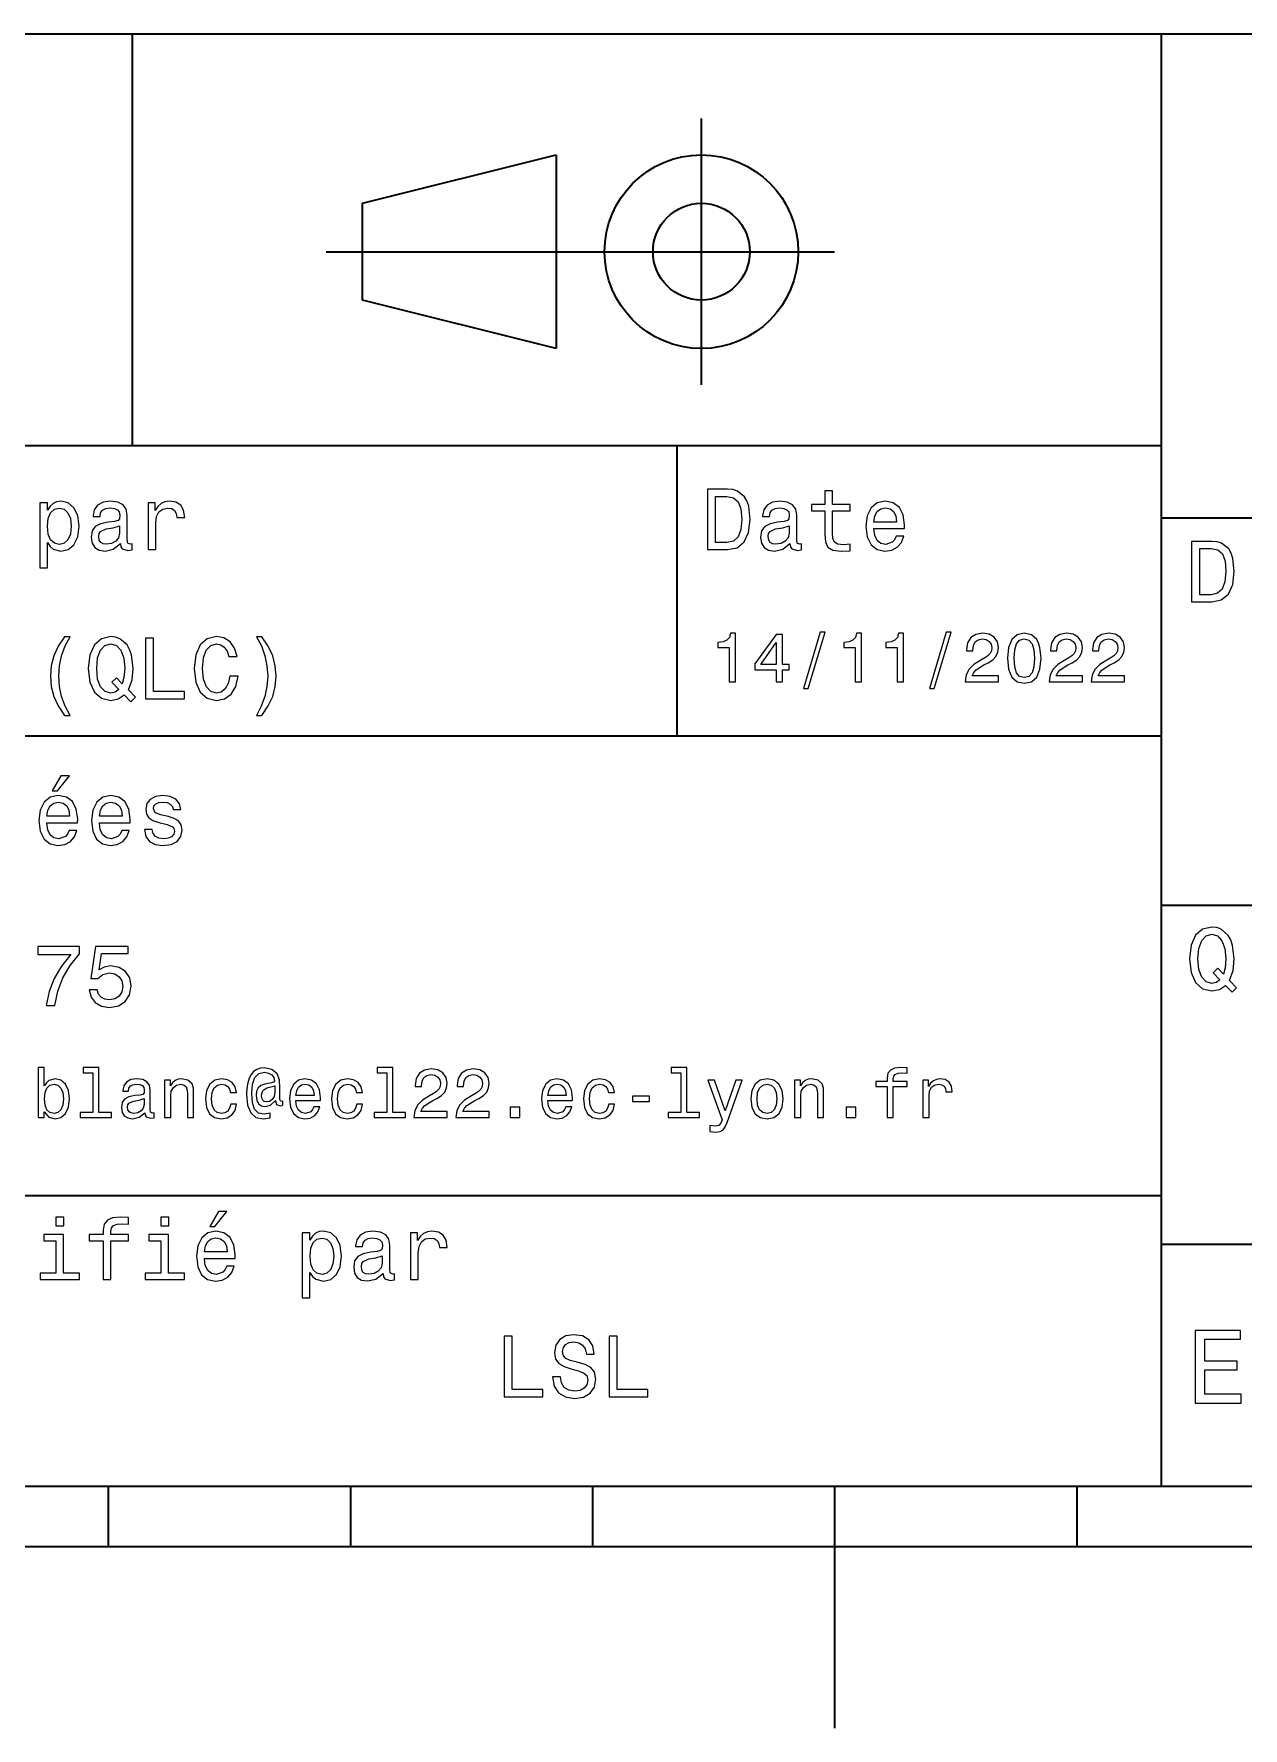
# Model space of a CAD drawing. Extents: x 0 to 297, y 0 to 210.
# Drawn here: x 115.4 to 165.4, y 0 to 70 of the extents above; entities that cross this region are included whole.
import ezdxf

# ---------------------------------------------------------------- set-up
doc = ezdxf.new("R2010")
doc.units = 0

msp = doc.modelspace()

# ---------------------------------------------------------------- linework, layer by layer
at = {"color": 7, "lineweight": 35}
for p, q in [((97, 70), (287, 70)), ((162, 10), (162, 70)), ((127.5, 61), (148.5, 61)), ((97, 53), (162, 53)), ((162, 50), (287, 50)), ((97, 41), (162, 41)), ((162, 34), (287, 34)), ((97, 22), (162, 22)), ((162, 20), (287, 20)), ((10, 10), (287, 10)), ((97, 10), (287, 10)), ((98.5, 7.5), (198.5, 7.5))]:
    msp.add_line(p, q, dxfattribs=at)
at = {"color": 7, "lineweight": 35, "ltscale": 0.425}
msp.add_line((119.5, 53), (119.5, 70), dxfattribs=at)
at = {"color": 7, "lineweight": 35, "ltscale": 0.275}
msp.add_line((143, 55.5), (143, 66.5), dxfattribs=at)
at = {"color": 7, "lineweight": 35, "ltscale": 0.206155}
for p, q in [((129, 63), (137, 65)), ((137, 57), (129, 59))]:
    msp.add_line(p, q, dxfattribs=at)
at = {"color": 7, "lineweight": 35, "ltscale": 0.2}
msp.add_line((137, 65), (137, 57), dxfattribs=at)
at = {"color": 7, "lineweight": 35, "ltscale": 0.1}
msp.add_line((129, 59), (129, 63), dxfattribs=at)
at = {"color": 7, "lineweight": 35, "ltscale": 0.3}
msp.add_line((142, 41), (142, 53), dxfattribs=at)
at = {"color": 7, "lineweight": 35, "ltscale": 0.0625}
for p, q in [((118.5, 10), (118.5, 7.5)), ((128.5, 10), (128.5, 7.5)), ((138.5, 10), (138.5, 7.5)), ((158.5, 10), (158.5, 7.5))]:
    msp.add_line(p, q, dxfattribs=at)
at = {"color": 7, "lineweight": 35, "ltscale": 0.25}
msp.add_line((148.5, 10), (148.5, 0), dxfattribs=at)
at = {"color": 7, "lineweight": 13}
for points in [[(144.080688, 51.190563), (143.248566, 51.190563), (143.248566, 48.690563), (144.080688, 48.690563), (144.473343, 48.769814), (144.765137, 49.011169), (144.945251, 49.40382), (145.010086, 49.940563), (144.952454, 50.488113), (144.880402, 50.70425), (144.779541, 50.877163), (144.487747, 51.111313), (144.296829, 51.168949)], [(148.100861, 50.289986), (148.100861, 49.320965), (148.122482, 49.007565), (148.223343, 48.791428), (148.425079, 48.665348), (148.767288, 48.62212), (149.141937, 48.640129), (149.141937, 48.913906), (148.868149, 48.892292), (148.619598, 48.921112), (148.486313, 49.011169), (148.42868, 49.162464), (148.417862, 49.375), (148.417862, 50.289986), (149.141937, 50.289986), (149.141937, 50.560158), (148.417862, 50.560158), (148.417862, 51.125721), (148.100861, 51.125721), (148.100861, 50.560158), (147.553314, 50.560158), (147.553314, 50.289986)], [(115.986313, 50.326012), (115.986313, 50.625), (115.669312, 50.625), (115.669312, 47.941284), (115.986313, 47.941284), (115.986313, 48.98595), (116.097984, 48.816643), (116.22406, 48.704971), (116.541069, 48.62212), (116.843658, 48.690563), (117.081413, 48.895893), (117.236313, 49.2201), (117.293945, 49.659584), (117.236313, 50.095463), (117.081413, 50.41967), (116.843658, 50.621399), (116.541069, 50.693443), (116.368156, 50.671829), (116.220459, 50.603386), (116.094383, 50.488113)], [(116.48703, 48.9067), (116.274498, 48.953533), (116.119598, 49.097622), (116.022339, 49.331772), (115.989914, 49.659584), (116.022339, 49.983791), (116.119598, 50.217941), (116.274498, 50.358429), (116.48703, 50.408863), (116.681557, 50.358429), (116.836456, 50.21434), (116.933716, 49.98019), (116.969742, 49.659584), (116.933716, 49.335377), (116.836456, 49.097622), (116.681557, 48.953533)], [(119.005043, 48.942726), (119.005043, 48.931919), (119.023056, 48.809441), (119.077087, 48.722984), (119.304031, 48.654541), (119.480545, 48.683357), (119.480545, 48.928314), (119.4049, 48.917507), (119.304031, 48.96434), (119.286026, 49.108429), (119.286026, 50.109871), (119.242798, 50.365635), (119.116714, 50.54575), (118.896973, 50.65382), (118.587173, 50.693443), (118.284584, 50.650219), (118.061241, 50.52774), (117.920746, 50.336815), (117.873917, 50.084656), (117.873917, 50.063042), (118.158501, 50.063042), (118.183716, 50.21434), (118.26297, 50.322407), (118.392654, 50.387249), (118.57637, 50.412464), (118.752884, 50.394455), (118.878967, 50.34042), (118.954613, 50.246758), (118.979828, 50.117077), (118.965416, 49.965778), (118.907784, 49.890129), (118.763687, 49.854107), (118.493515, 49.825291), (118.183716, 49.760448), (117.963974, 49.645176), (117.834297, 49.465057), (117.79467, 49.19849), (117.830688, 48.960735), (117.942368, 48.784222), (118.122482, 48.67255), (118.37104, 48.632927), (118.706055, 48.708576)], [(120.143372, 48.690563), (120.460373, 48.690563), (120.460373, 49.796471), (120.492798, 50.063042), (120.590057, 50.253963), (120.748558, 50.369236), (120.961098, 50.408863), (121.119598, 50.383648), (121.238472, 50.3116), (121.310516, 50.189121), (121.335739, 50.023415), (121.656342, 50.023415), (121.613113, 50.315205), (121.49424, 50.524136), (121.296112, 50.650219), (121.02594, 50.693443), (120.842224, 50.664627), (120.683716, 50.592579), (120.543228, 50.4701), (120.431557, 50.304398), (120.431557, 50.625), (120.143372, 50.625)], [(144.055481, 50.891571), (144.329254, 50.837536), (144.516571, 50.671829), (144.628235, 50.376442), (144.664261, 49.940563), (144.624634, 49.519093), (144.51297, 49.223705), (144.322052, 49.047192), (144.055481, 48.989555), (143.583572, 48.989555), (143.583572, 50.891571)], [(146.656342, 48.942726), (146.656342, 48.931919), (146.674347, 48.809441), (146.728394, 48.722984), (146.955338, 48.654541), (147.131851, 48.683357), (147.131851, 48.928314), (147.056198, 48.917507), (146.955338, 48.96434), (146.937317, 49.108429), (146.937317, 50.109871), (146.894089, 50.365635), (146.768005, 50.54575), (146.548264, 50.65382), (146.23848, 50.693443), (145.935883, 50.650219), (145.71254, 50.52774), (145.572052, 50.336815), (145.525223, 50.084656), (145.525223, 50.063042), (145.809799, 50.063042), (145.835022, 50.21434), (145.914261, 50.322407), (146.043945, 50.387249), (146.227661, 50.412464), (146.404175, 50.394455), (146.530258, 50.34042), (146.605911, 50.246758), (146.631119, 50.117077), (146.616714, 49.965778), (146.559082, 49.890129), (146.414978, 49.854107), (146.144806, 49.825291), (145.835022, 49.760448), (145.61528, 49.645176), (145.485596, 49.465057), (145.445969, 49.19849), (145.481995, 48.960735), (145.593658, 48.784222), (145.773773, 48.67255), (146.022339, 48.632927), (146.357346, 48.708576)], [(150.121765, 49.565922), (151.389771, 49.565922), (151.393372, 49.713619), (151.335739, 50.127884), (151.177231, 50.437683), (150.925079, 50.625), (150.590057, 50.693443), (150.262253, 50.621399), (150.010086, 50.41967), (149.847977, 50.091862), (149.790344, 49.659584), (149.844376, 49.216499), (150.006485, 48.892292), (150.255051, 48.690563), (150.579254, 48.62212), (150.860229, 48.668949), (151.090775, 48.791428), (151.260086, 48.98595), (151.357346, 49.245319), (151.043945, 49.245319), (150.979111, 49.101227), (150.885452, 48.993156), (150.618881, 48.9067), (150.413544, 48.946327), (150.258652, 49.072407), (150.157776, 49.27774), (150.121765, 49.555115)], [(150.121765, 49.832493), (150.161377, 50.081055), (150.258652, 50.264771), (150.406342, 50.376442), (150.600861, 50.416069), (150.791794, 50.376442), (150.939484, 50.264771), (151.029541, 50.081055), (151.061966, 49.832493)], [(118.969025, 49.367798), (118.925797, 49.180477), (118.810516, 49.036385), (118.637611, 48.942726), (118.425072, 48.910305), (118.288185, 48.928314), (118.190926, 48.98595), (118.129684, 49.086815), (118.111671, 49.227306), (118.126083, 49.353386), (118.183716, 49.443443), (118.414268, 49.544312), (118.706055, 49.587536), (118.969025, 49.673992)], [(146.620316, 49.367798), (146.577087, 49.180477), (146.461823, 49.036385), (146.28891, 48.942726), (146.07637, 48.910305), (145.939484, 48.928314), (145.842224, 48.98595), (145.780975, 49.086815), (145.76297, 49.227306), (145.777374, 49.353386), (145.835022, 49.443443), (146.065567, 49.544312), (146.357346, 49.587536), (146.620316, 49.673992)], [(164.080688, 49.030979), (163.248566, 49.030979), (163.248566, 46.530979), (164.080688, 46.530979), (164.473343, 46.610229), (164.765137, 46.851585), (164.945251, 47.244236), (165.010086, 47.780979), (164.952454, 48.328529), (164.880402, 48.544666), (164.779541, 48.717579), (164.487747, 48.951729), (164.296829, 49.009365)], [(164.055481, 48.731987), (164.329254, 48.677952), (164.516571, 48.512245), (164.628235, 48.216858), (164.664261, 47.780979), (164.624634, 47.359509), (164.51297, 47.064121), (164.322052, 46.887608), (164.055481, 46.829971), (163.583572, 46.829971), (163.583572, 48.731987)], [(116.695969, 41.835735), (116.922913, 41.835735), (116.717575, 42.217579), (116.573486, 42.617435), (116.483429, 43.038906), (116.454613, 43.463978), (116.483429, 43.88905), (116.573486, 44.306915), (116.717575, 44.710373), (116.922913, 45.092216), (116.695969, 45.092216), (116.432999, 44.695965), (116.249283, 44.303314), (116.141212, 43.892651), (116.108788, 43.463978), (116.141212, 43.0317), (116.249283, 42.624638), (116.432999, 42.231987)], [(119.159943, 42.685879), (119.433716, 42.401295), (119.624641, 42.592216), (119.329254, 42.894814), (119.480545, 43.305473), (119.527374, 43.780979), (119.458939, 44.339336), (119.379684, 44.56628), (119.275215, 44.753601), (118.979828, 45.009365), (118.799713, 45.074207), (118.601585, 45.099422), (118.219742, 45.009365), (117.927956, 44.757202), (117.740631, 44.342937), (117.675797, 43.780979), (117.740631, 43.219021), (117.924355, 42.804756), (118.216141, 42.548992), (118.601585, 42.462536), (118.914986, 42.520172)], [(118.932999, 42.916428), (118.778099, 42.801151), (118.601585, 42.765129), (118.367432, 42.829971), (118.183716, 43.024494), (118.061241, 43.341499), (118.021614, 43.780979), (118.061241, 44.216858), (118.180115, 44.537464), (118.363831, 44.731987), (118.601585, 44.80043), (118.835739, 44.731987), (119.019455, 44.533859), (119.138329, 44.213257), (119.181557, 43.780979), (119.149139, 43.406338), (119.080688, 43.150578), (118.846542, 43.395531), (118.652016, 43.211815)], [(120.03891, 42.530979), (121.645538, 42.530979), (121.645538, 42.833572), (120.370316, 42.833572), (120.370316, 45.030979), (120.03891, 45.030979)], [(123.522339, 43.460373), (123.450287, 43.15778), (123.331413, 42.941643), (123.16571, 42.808357), (122.971184, 42.765129), (122.73703, 42.829971), (122.553314, 43.024494), (122.43084, 43.341499), (122.391212, 43.780979), (122.43084, 44.216858), (122.549713, 44.537464), (122.733429, 44.731987), (122.971184, 44.80043), (123.144096, 44.764408), (123.291794, 44.663544), (123.407059, 44.501442), (123.486313, 44.278099), (123.828537, 44.278099), (123.720459, 44.620316), (123.533142, 44.879681), (123.277382, 45.041786), (122.971184, 45.099422), (122.58934, 45.009365), (122.297554, 44.757202), (122.110229, 44.342937), (122.045395, 43.780979), (122.110229, 43.219021), (122.297554, 42.804756), (122.58934, 42.548992), (122.971184, 42.462536), (123.306198, 42.530979), (123.57637, 42.721901), (123.767296, 43.035301), (123.868156, 43.460373)], [(124.847984, 41.835735), (125.107353, 42.231987), (125.291069, 42.624638), (125.399139, 43.0317), (125.435165, 43.463978), (125.399139, 43.892651), (125.291069, 44.303314), (125.107353, 44.695965), (124.847984, 45.092216), (124.62104, 45.092216), (124.822769, 44.710373), (124.966858, 44.306915), (125.053314, 43.88905), (125.085739, 43.463978), (125.053314, 43.038906), (124.966858, 42.617435), (124.819168, 42.217579), (124.62104, 41.835735)], [(144.14122, 43.224785), (144.403458, 43.224785), (144.403458, 45.239193), (144.207504, 45.239193), (144.155624, 45.0634), (144.05188, 44.945248), (143.893372, 44.876083), (143.674362, 44.853027), (143.674362, 44.648415), (144.14122, 44.648415)], [(146.086456, 43.224785), (146.345825, 43.224785), (146.345825, 43.720463), (146.631134, 43.720463), (146.631134, 43.951008), (146.345825, 43.951008), (146.345825, 45.181557), (146.083572, 45.181557), (145.207504, 43.974064), (145.207504, 43.720463), (146.086456, 43.720463)], [(145.44957, 43.951008), (146.086456, 44.847263), (146.086456, 43.951008)], [(147.213257, 42.956772), (147.412109, 42.956772), (148.109512, 45.279541), (147.907791, 45.279541)], [(149.345825, 43.224785), (149.608078, 43.224785), (149.608078, 45.239193), (149.412109, 45.239193), (149.360229, 45.0634), (149.256485, 44.945248), (149.097992, 44.876083), (148.878967, 44.853027), (148.878967, 44.648415), (149.345825, 44.648415)], [(151.080688, 43.224785), (151.342941, 43.224785), (151.342941, 45.239193), (151.146973, 45.239193), (151.095108, 45.0634), (150.991364, 44.945248), (150.832855, 44.876083), (150.613831, 44.853027), (150.613831, 44.648415), (151.080688, 44.648415)], [(152.417877, 42.956772), (152.616714, 42.956772), (153.314133, 45.279541), (153.112396, 45.279541)], [(153.899139, 43.224785), (155.273773, 43.224785), (155.273773, 43.472622), (154.187317, 43.472622), (154.247849, 43.60807), (154.351593, 43.720463), (154.671478, 43.925072), (154.841507, 44.011528), (155.031708, 44.135448), (155.167145, 44.279541), (155.244965, 44.44957), (155.273773, 44.642651), (155.224792, 44.884727), (155.08934, 45.074928), (154.881851, 45.195965), (154.613831, 45.239193), (154.337173, 45.190201), (154.126801, 45.054756), (153.991364, 44.838619), (153.945251, 44.553314), (153.945251, 44.51297), (154.207504, 44.51297), (154.207504, 44.536022), (154.233429, 44.731991), (154.311249, 44.876083), (154.435165, 44.9683), (154.599426, 45), (154.766571, 44.971184), (154.890488, 44.899136), (154.971191, 44.786743), (155, 44.645535), (154.979828, 44.51297), (154.925079, 44.400578), (154.832855, 44.302593), (154.706055, 44.216141), (154.536026, 44.12392), (154.253601, 43.945248), (154.054764, 43.755043), (153.9366, 43.524498), (153.899139, 43.233429)], [(155.642654, 44.201729), (155.685883, 43.749279), (155.821335, 43.426514), (156.037476, 43.230549), (156.337173, 43.167149), (156.634003, 43.230549), (156.850143, 43.426514), (156.982712, 43.749279), (157.028824, 44.201729), (156.982712, 44.651299), (156.927963, 44.829971), (156.850143, 44.976948), (156.634003, 45.172913), (156.337173, 45.239193), (156.037476, 45.172913), (155.821335, 44.974064), (155.685883, 44.651299)], [(155.919312, 44.201729), (155.942368, 44.550434), (156.01442, 44.801155), (156.144104, 44.948128), (156.337173, 45), (156.527374, 44.948128), (156.657059, 44.801155), (156.729111, 44.550434), (156.752167, 44.201729), (156.729111, 43.850143), (156.657059, 43.599426), (156.527374, 43.45245), (156.337173, 43.403458), (156.144104, 43.45245), (156.01442, 43.599426), (155.942368, 43.850143)], [(157.368881, 43.224785), (158.743515, 43.224785), (158.743515, 43.472622), (157.657059, 43.472622), (157.71759, 43.60807), (157.821335, 43.720463), (158.14122, 43.925072), (158.311249, 44.011528), (158.50145, 44.135448), (158.636887, 44.279541), (158.714706, 44.44957), (158.743515, 44.642651), (158.694534, 44.884727), (158.559082, 45.074928), (158.351593, 45.195965), (158.083572, 45.239193), (157.806915, 45.190201), (157.596542, 45.054756), (157.461105, 44.838619), (157.414993, 44.553314), (157.414993, 44.51297), (157.677231, 44.51297), (157.677231, 44.536022), (157.703171, 44.731991), (157.780991, 44.876083), (157.904907, 44.9683), (158.069168, 45), (158.236313, 44.971184), (158.360229, 44.899136), (158.440918, 44.786743), (158.469742, 44.645535), (158.44957, 44.51297), (158.394821, 44.400578), (158.302597, 44.302593), (158.175797, 44.216141), (158.005768, 44.12392), (157.723343, 43.945248), (157.524506, 43.755043), (157.406342, 43.524498), (157.368881, 43.233429)], [(159.103745, 43.224785), (160.478394, 43.224785), (160.478394, 43.472622), (159.391937, 43.472622), (159.452454, 43.60807), (159.556198, 43.720463), (159.876083, 43.925072), (160.046112, 44.011528), (160.236313, 44.135448), (160.371765, 44.279541), (160.44957, 44.44957), (160.478394, 44.642651), (160.429398, 44.884727), (160.293945, 45.074928), (160.086456, 45.195965), (159.818451, 45.239193), (159.541794, 45.190201), (159.331421, 45.054756), (159.195969, 44.838619), (159.149857, 44.553314), (159.149857, 44.51297), (159.412109, 44.51297), (159.412109, 44.536022), (159.438049, 44.731991), (159.515854, 44.876083), (159.639771, 44.9683), (159.804031, 45), (159.971191, 44.971184), (160.095108, 44.899136), (160.175797, 44.786743), (160.20462, 44.645535), (160.184448, 44.51297), (160.129684, 44.400578), (160.037476, 44.302593), (159.91066, 44.216141), (159.740631, 44.12392), (159.458221, 43.945248), (159.259369, 43.755043), (159.14122, 43.524498), (159.103745, 43.233429)], [(116.184441, 38.728386), (116.396973, 38.728386), (116.897697, 39.340778), (116.54467, 39.340778)], [(115.964699, 37.406338), (117.232712, 37.406338), (117.236313, 37.554035), (117.178673, 37.9683), (117.020172, 38.278099), (116.768013, 38.465416), (116.432999, 38.533859), (116.105186, 38.461815), (115.853027, 38.260086), (115.690918, 37.932278), (115.633286, 37.5), (115.687317, 37.056915), (115.849426, 36.732708), (116.097984, 36.530979), (116.422188, 36.462536), (116.703171, 36.509365), (116.933716, 36.631844), (117.103027, 36.826366), (117.200287, 37.085735), (116.886887, 37.085735), (116.822044, 36.941643), (116.728386, 36.833572), (116.461815, 36.747116), (116.256485, 36.786743), (116.101585, 36.912823), (116.000717, 37.118156), (115.964699, 37.395531)], [(118.133286, 37.406338), (119.401299, 37.406338), (119.4049, 37.554035), (119.34726, 37.9683), (119.188766, 38.278099), (118.9366, 38.465416), (118.601585, 38.533859), (118.273773, 38.461815), (118.021614, 38.260086), (117.859512, 37.932278), (117.801872, 37.5), (117.855911, 37.056915), (118.018013, 36.732708), (118.266571, 36.530979), (118.590775, 36.462536), (118.871758, 36.509365), (119.10231, 36.631844), (119.271614, 36.826366), (119.368881, 37.085735), (119.055481, 37.085735), (118.990631, 36.941643), (118.896973, 36.833572), (118.630402, 36.747116), (118.425072, 36.786743), (118.270172, 36.912823), (118.169312, 37.118156), (118.133286, 37.395531)], [(120.971901, 37.658501), (120.66571, 37.730545), (120.438766, 37.8134), (120.363113, 37.982708), (120.384727, 38.101585), (120.460373, 38.188038), (120.582855, 38.242073), (120.759369, 38.263687), (120.92868, 38.242073), (121.061966, 38.177231), (121.148415, 38.079971), (121.184441, 37.950287), (121.49424, 37.950287), (121.49424, 37.957493), (121.440201, 38.191643), (121.292511, 38.375359), (121.061966, 38.490635), (120.759369, 38.533859), (120.453171, 38.490635), (120.229828, 38.371758), (120.08934, 38.195244), (120.046112, 37.971901), (120.078529, 37.755764), (120.179398, 37.604465), (120.3451, 37.496399), (120.586456, 37.42075), (120.939484, 37.334293), (121.155624, 37.244236), (121.213257, 37.172188), (121.234871, 37.064121), (121.202454, 36.930836), (121.115997, 36.829971), (120.97551, 36.765129), (120.788185, 36.743515), (120.590057, 36.765129), (120.445969, 36.840778), (120.348709, 36.963257), (120.309082, 37.132565), (120.002884, 37.132565), (120.053314, 36.844379), (120.201012, 36.635445), (120.435158, 36.509365), (120.759369, 36.462536), (121.097984, 36.509365), (121.346542, 36.635445), (121.497841, 36.837173), (121.551872, 37.100143), (121.512253, 37.327087), (121.400574, 37.481987), (121.216858, 37.582851)], [(115.964699, 37.672909), (116.004318, 37.921471), (116.101585, 38.105186), (116.249283, 38.216858), (116.443802, 38.256485), (116.634727, 38.216858), (116.782425, 38.105186), (116.872482, 37.921471), (116.9049, 37.672909)], [(118.133286, 37.672909), (118.172913, 37.921471), (118.270172, 38.105186), (118.41787, 38.216858), (118.612396, 38.256485), (118.803314, 38.216858), (118.951012, 38.105186), (119.041069, 37.921471), (119.073486, 37.672909)], [(164.642654, 30.685879), (164.916428, 30.401297), (165.107346, 30.592218), (164.811966, 30.894812), (164.963257, 31.305475), (165.010086, 31.780979), (164.941635, 32.339336), (164.862396, 32.56628), (164.757919, 32.753601), (164.46254, 33.009365), (164.282425, 33.074207), (164.08429, 33.099422), (163.702454, 33.009365), (163.41066, 32.757202), (163.223343, 32.342937), (163.158508, 31.780979), (163.223343, 31.219019), (163.407059, 30.804754), (163.698853, 30.54899), (164.08429, 30.462536), (164.39769, 30.520172)], [(115.932281, 29.850143), (116.296112, 29.850143), (116.414986, 30.444523), (116.623917, 30.999279), (116.919312, 31.514408), (117.304756, 31.997118), (117.304756, 32.296108), (115.590057, 32.296108), (115.590057, 31.9683), (116.958939, 31.9683), (116.562683, 31.481987), (116.263687, 30.974062), (116.054756, 30.433718)], [(117.708214, 30.502161), (117.78746, 30.206772), (117.963974, 29.976225), (118.223343, 29.832132), (118.554756, 29.778097), (118.918587, 29.842939), (119.203171, 30.019451), (119.383286, 30.300432), (119.451729, 30.660662), (119.390488, 30.995676), (119.217583, 31.258644), (118.947403, 31.427954), (118.597984, 31.489193), (118.327812, 31.445965), (118.118881, 31.327089), (118.219742, 32.000721), (119.314842, 32.000721), (119.314842, 32.296108), (117.978386, 32.296108), (117.780258, 30.970461), (118.068443, 30.970461), (118.277374, 31.139769), (118.543945, 31.201008), (118.774498, 31.161383), (118.951012, 31.046108), (119.062683, 30.869596), (119.10231, 30.642651), (119.062683, 30.415705), (118.947403, 30.239193), (118.770897, 30.127522), (118.543945, 30.087896), (118.353027, 30.113111), (118.20533, 30.195965), (118.09726, 30.325647), (118.043228, 30.502161)], [(164.41571, 30.916426), (164.260803, 30.801151), (164.08429, 30.765129), (163.850143, 30.829971), (163.666428, 31.024494), (163.543945, 31.341497), (163.504318, 31.780979), (163.543945, 32.216858), (163.662827, 32.537464), (163.846542, 32.731987), (164.08429, 32.80043), (164.318451, 32.731987), (164.502167, 32.533859), (164.621033, 32.213257), (164.664261, 31.780979), (164.631851, 31.40634), (164.5634, 31.150576), (164.329254, 31.395533), (164.13472, 31.211815)], [(115.858788, 25.463978), (116.046112, 25.242075), (116.302589, 25.170031), (116.544662, 25.224785), (116.737747, 25.38905), (116.858788, 25.651299), (116.9049, 26), (116.858788, 26.348703), (116.734871, 26.60807), (116.544662, 26.769453), (116.302589, 26.827091), (116.048988, 26.752163), (115.945244, 26.659943), (115.858788, 26.536024), (115.858788, 27.293949), (115.605186, 27.293949), (115.605186, 25.224785), (115.858788, 25.224785)], [(117.858788, 27.080692), (117.858788, 25.438042), (117.337173, 25.438042), (117.337173, 25.224785), (118.631119, 25.224785), (118.631119, 25.438042), (118.112389, 25.438042), (118.112389, 27.293949), (117.46109, 27.293949), (117.46109, 27.080692)], [(120.008644, 25.426514), (120.008644, 25.417868), (120.023056, 25.319885), (120.066284, 25.250721), (120.247841, 25.195967), (120.389046, 25.219021), (120.389046, 25.414986), (120.328529, 25.406342), (120.247841, 25.443806), (120.233429, 25.559078), (120.233429, 26.360231), (120.198845, 26.564842), (120.097984, 26.708935), (119.922188, 26.795389), (119.674347, 26.827091), (119.432274, 26.792507), (119.253601, 26.694525), (119.141212, 26.541788), (119.103745, 26.340059), (119.103745, 26.322767), (119.331413, 26.322767), (119.351585, 26.443806), (119.414986, 26.53026), (119.51873, 26.582134), (119.665703, 26.602306), (119.806915, 26.587896), (119.907776, 26.54467), (119.9683, 26.469742), (119.988472, 26.365995), (119.976944, 26.244957), (119.930832, 26.184439), (119.815559, 26.155621), (119.599426, 26.132566), (119.351585, 26.080692), (119.175797, 25.988474), (119.072044, 25.844381), (119.040344, 25.631124), (119.069168, 25.440924), (119.158501, 25.299713), (119.302597, 25.210375), (119.501442, 25.178675), (119.769455, 25.239195)], [(120.824203, 25.224785), (121.077812, 25.224785), (121.077812, 26.118156), (121.103745, 26.322767), (121.187317, 26.472624), (121.317001, 26.564842), (121.489914, 26.599424), (121.628242, 26.570606), (121.714699, 26.492796), (121.757927, 26.363113), (121.772339, 26.190203), (121.772339, 25.224785), (122.02594, 25.224785), (122.02594, 26.242077), (122.014412, 26.446688), (121.96254, 26.616716), (121.792511, 26.772335), (121.527374, 26.827091), (121.380402, 26.806917), (121.256485, 26.752163), (121.149857, 26.659943), (121.066284, 26.536024), (121.066284, 26.772335), (120.824203, 26.772335)], [(123.54467, 26.259367), (123.795387, 26.259367), (123.743515, 26.489914), (123.619598, 26.671471), (123.426514, 26.783863), (123.175797, 26.827091), (122.899139, 26.769453), (122.688759, 26.60807), (122.556198, 26.345821), (122.510086, 25.994238), (122.553314, 25.645535), (122.682999, 25.386168), (122.887611, 25.224785), (123.167145, 25.170031), (123.414986, 25.213257), (123.60807, 25.334295), (123.740631, 25.524496), (123.798271, 25.778099), (123.556198, 25.778099), (123.51297, 25.616716), (123.432281, 25.495678), (123.317001, 25.42075), (123.175797, 25.397696), (123, 25.43516), (122.873199, 25.550434), (122.795387, 25.737753), (122.769455, 26.002882), (122.795387, 26.262249), (122.876083, 26.449568), (123.005768, 26.564842), (123.175797, 26.605188), (123.325653, 26.579252), (123.438042, 26.51297), (123.51297, 26.40346)], [(125.708939, 25.734871), (125.708939, 25.902018), (125.662827, 25.893373), (125.60807, 25.913546), (125.590782, 25.974064), (125.590782, 26.446688), (125.567726, 26.780981), (125.47551, 27.02882), (125.259369, 27.213257), (124.956772, 27.279539), (124.780983, 27.262249), (124.631126, 27.210375), (124.501442, 27.12392), (124.397697, 27.002882), (124.317001, 26.850145), (124.259369, 26.662825), (124.224785, 26.438042), (124.213257, 26.184439), (124.253601, 25.737753), (124.383286, 25.42075), (124.599426, 25.230549), (124.907784, 25.170031), (125.190201, 25.216139), (125.190201, 25.406342), (124.942368, 25.360231), (124.703171, 25.409224), (124.54467, 25.567724), (124.458214, 25.835735), (124.432281, 26.224785), (124.461098, 26.605188), (124.559082, 26.876081), (124.717583, 27.040346), (124.948128, 27.095102), (125.123917, 27.063402), (125.253601, 26.988474), (125.334297, 26.876081), (125.363113, 26.746399), (125.331413, 26.682999), (125.244957, 26.654179), (124.96254, 26.610952), (124.806915, 26.547552), (124.694527, 26.449568), (124.628242, 26.314121), (124.60807, 26.135448), (124.634003, 25.942364), (124.706055, 25.798271), (124.824211, 25.708935), (124.979828, 25.680117), (125.207497, 25.740635), (125.400574, 25.930836), (125.400574, 25.913546), (125.446686, 25.760807), (125.605186, 25.714699)], [(126.250725, 25.925074), (127.265129, 25.925074), (127.268013, 26.043228), (127.221909, 26.374641), (127.0951, 26.622478), (126.893372, 26.772335), (126.625366, 26.827091), (126.363113, 26.769453), (126.161385, 26.60807), (126.0317, 26.345821), (125.985596, 26), (126.028824, 25.645535), (126.158501, 25.386168), (126.357353, 25.224785), (126.616714, 25.170031), (126.841499, 25.207495), (127.02594, 25.305477), (127.161385, 25.461096), (127.239197, 25.668589), (126.988472, 25.668589), (126.9366, 25.553314), (126.861671, 25.46686), (126.648415, 25.397696), (126.484154, 25.429396), (126.360229, 25.53026), (126.279541, 25.694525), (126.250725, 25.916428)], [(126.250725, 26.138329), (126.282425, 26.337177), (126.360229, 26.48415), (126.478386, 26.573488), (126.63401, 26.605188), (126.786743, 26.573488), (126.9049, 26.48415), (126.976944, 26.337177), (127.002884, 26.138329)], [(128.749283, 26.259367), (129, 26.259367), (128.948135, 26.489914), (128.824203, 26.671471), (128.631134, 26.783863), (128.380402, 26.827091), (128.103745, 26.769453), (127.893372, 26.60807), (127.760811, 26.345821), (127.714699, 25.994238), (127.757927, 25.645535), (127.887611, 25.386168), (128.092224, 25.224785), (128.371765, 25.170031), (128.619598, 25.213257), (128.812683, 25.334295), (128.945251, 25.524496), (129.002884, 25.778099), (128.760803, 25.778099), (128.717575, 25.616716), (128.636887, 25.495678), (128.521622, 25.42075), (128.380402, 25.397696), (128.20462, 25.43516), (128.07782, 25.550434), (128, 25.737753), (127.974068, 26.002882), (128, 26.262249), (128.080688, 26.449568), (128.210373, 26.564842), (128.380402, 26.605188), (128.530258, 26.579252), (128.642654, 26.51297), (128.717575, 26.40346)], [(130.002884, 27.080692), (130.002884, 25.438042), (129.481277, 25.438042), (129.481277, 25.224785), (130.775223, 25.224785), (130.775223, 25.438042), (130.256485, 25.438042), (130.256485, 27.293949), (129.605194, 27.293949), (129.605194, 27.080692)], [(131.126801, 25.224785), (132.50145, 25.224785), (132.50145, 25.472624), (131.414993, 25.472624), (131.47551, 25.60807), (131.579254, 25.720463), (131.899139, 25.925074), (132.069168, 26.011528), (132.259369, 26.135448), (132.394821, 26.279539), (132.472626, 26.449568), (132.50145, 26.642653), (132.452454, 26.884727), (132.317001, 27.074928), (132.109512, 27.195967), (131.841507, 27.239193), (131.56485, 27.190203), (131.354462, 27.054756), (131.219025, 26.838617), (131.172913, 26.553314), (131.172913, 26.51297), (131.435165, 26.51297), (131.435165, 26.536024), (131.46109, 26.731989), (131.53891, 26.876081), (131.662827, 26.9683), (131.827087, 27), (131.994232, 26.971182), (132.118164, 26.899136), (132.198853, 26.786745), (132.227661, 26.645535), (132.207489, 26.51297), (132.15274, 26.400578), (132.060516, 26.302595), (131.933716, 26.216139), (131.763687, 26.12392), (131.481262, 25.945246), (131.282425, 25.755045), (131.164276, 25.524496), (131.126801, 25.233431)], [(132.861679, 25.224785), (134.236313, 25.224785), (134.236313, 25.472624), (133.149857, 25.472624), (133.210388, 25.60807), (133.314117, 25.720463), (133.634003, 25.925074), (133.804047, 26.011528), (133.994232, 26.135448), (134.129684, 26.279539), (134.207489, 26.449568), (134.236313, 26.642653), (134.187317, 26.884727), (134.05188, 27.074928), (133.844391, 27.195967), (133.57637, 27.239193), (133.299713, 27.190203), (133.08934, 27.054756), (132.953888, 26.838617), (132.907776, 26.553314), (132.907776, 26.51297), (133.170029, 26.51297), (133.170029, 26.536024), (133.195969, 26.731989), (133.273773, 26.876081), (133.397705, 26.9683), (133.561966, 27), (133.729111, 26.971182), (133.853027, 26.899136), (133.933716, 26.786745), (133.96254, 26.645535), (133.942368, 26.51297), (133.887604, 26.400578), (133.795395, 26.302595), (133.668594, 26.216139), (133.498566, 26.12392), (133.216141, 25.945246), (133.017303, 25.755045), (132.899139, 25.524496), (132.861679, 25.233431)], [(136.659943, 25.925074), (137.674362, 25.925074), (137.677246, 26.043228), (137.631134, 26.374641), (137.504333, 26.622478), (137.302597, 26.772335), (137.034592, 26.827091), (136.772339, 26.769453), (136.570618, 26.60807), (136.440933, 26.345821), (136.394821, 26), (136.438049, 25.645535), (136.567734, 25.386168), (136.766571, 25.224785), (137.02594, 25.170031), (137.250732, 25.207495), (137.435165, 25.305477), (137.570618, 25.461096), (137.648422, 25.668589), (137.397705, 25.668589), (137.345825, 25.553314), (137.270905, 25.46686), (137.057648, 25.397696), (136.893372, 25.429396), (136.769455, 25.53026), (136.688766, 25.694525), (136.659943, 25.916428)], [(136.659943, 26.138329), (136.69165, 26.337177), (136.769455, 26.48415), (136.887619, 26.573488), (137.043228, 26.605188), (137.195969, 26.573488), (137.314117, 26.48415), (137.386169, 26.337177), (137.412109, 26.138329)], [(139.158508, 26.259367), (139.409225, 26.259367), (139.357361, 26.489914), (139.233429, 26.671471), (139.040344, 26.783863), (138.789627, 26.827091), (138.51297, 26.769453), (138.302597, 26.60807), (138.170044, 26.345821), (138.123932, 25.994238), (138.167145, 25.645535), (138.296844, 25.386168), (138.50145, 25.224785), (138.780991, 25.170031), (139.028824, 25.213257), (139.221909, 25.334295), (139.354477, 25.524496), (139.412109, 25.778099), (139.170044, 25.778099), (139.126801, 25.616716), (139.046112, 25.495678), (138.930847, 25.42075), (138.789627, 25.397696), (138.613831, 25.43516), (138.48703, 25.550434), (138.409225, 25.737753), (138.383301, 26.002882), (138.409225, 26.262249), (138.489914, 26.449568), (138.619598, 26.564842), (138.789627, 26.605188), (138.939484, 26.579252), (139.05188, 26.51297), (139.126801, 26.40346)], [(142.146973, 27.080692), (142.146973, 25.438042), (141.625366, 25.438042), (141.625366, 25.224785), (142.919312, 25.224785), (142.919312, 25.438042), (142.400589, 25.438042), (142.400589, 27.293949), (141.749283, 27.293949), (141.749283, 27.080692)], [(144.417877, 26.772335), (143.974075, 25.49856), (143.53891, 26.772335), (143.262253, 26.772335), (143.850159, 25.13833), (143.798279, 24.994238), (143.71759, 24.896255), (143.582138, 24.864553), (143.348709, 24.893373), (143.348709, 24.648417), (143.593658, 24.62536), (143.769455, 24.648417), (143.893372, 24.720463), (143.982712, 24.844381), (144.060532, 25.025938), (144.688766, 26.772335)], [(145.037476, 25.99712), (145.083588, 25.645535), (145.216156, 25.386168), (145.426514, 25.224785), (145.708939, 25.170031), (145.98848, 25.224785), (146.198853, 25.383286), (146.331421, 25.642653), (146.380417, 25.99712), (146.331421, 26.348703), (146.198853, 26.610952), (145.98848, 26.769453), (145.708939, 26.827091), (145.426514, 26.769453), (145.216156, 26.60807), (145.083588, 26.348703)], [(145.296844, 26), (145.322784, 26.259367), (145.403473, 26.446688), (145.533142, 26.56196), (145.708939, 26.602306), (145.881851, 26.56196), (146.011536, 26.449568), (146.092224, 26.259367), (146.121048, 26), (146.092224, 25.737753), (146.011536, 25.547552), (145.881851, 25.432278), (145.708939, 25.394814), (145.533142, 25.432278), (145.403473, 25.547552), (145.322784, 25.737753)], [(146.847275, 25.224785), (147.100876, 25.224785), (147.100876, 26.118156), (147.126816, 26.322767), (147.210388, 26.472624), (147.340057, 26.564842), (147.51297, 26.599424), (147.651306, 26.570606), (147.737762, 26.492796), (147.780991, 26.363113), (147.795395, 26.190203), (147.795395, 25.224785), (148.048996, 25.224785), (148.048996, 26.242077), (148.037476, 26.446688), (147.985596, 26.616716), (147.815567, 26.772335), (147.550446, 26.827091), (147.403473, 26.806917), (147.279541, 26.752163), (147.172913, 26.659943), (147.089355, 26.536024), (147.089355, 26.772335), (146.847275, 26.772335)], [(150.668594, 26.504324), (150.668594, 25.224785), (150.922195, 25.224785), (150.922195, 26.504324), (151.498566, 26.504324), (151.498566, 26.720463), (150.922195, 26.720463), (150.922195, 26.815563), (150.942368, 26.930836), (151.008652, 27.008646), (151.121048, 27.054756), (151.28244, 27.072046), (151.498566, 27.06052), (151.498566, 27.279539), (151.224792, 27.293949), (150.976959, 27.268013), (150.804047, 27.190203), (150.700302, 27.054756), (150.668594, 26.861671), (150.668594, 26.720463), (150.20462, 26.720463), (150.20462, 26.504324)], [(152.146988, 25.224785), (152.400589, 25.224785), (152.400589, 26.10951), (152.426529, 26.322767), (152.504333, 26.475506), (152.631134, 26.567724), (152.801163, 26.599424), (152.927963, 26.579252), (153.023071, 26.521614), (153.080704, 26.423632), (153.100876, 26.291067), (153.357361, 26.291067), (153.322784, 26.524496), (153.227676, 26.691643), (153.069183, 26.792507), (152.853027, 26.827091), (152.706055, 26.804035), (152.579254, 26.746399), (152.466873, 26.648417), (152.377533, 26.515852), (152.377533, 26.772335), (152.146988, 26.772335)], [(116.645531, 26), (116.616714, 25.740635), (116.538902, 25.550434), (116.414986, 25.43516), (116.259369, 25.397696), (116.08934, 25.43516), (115.965416, 25.550434), (115.887604, 25.737753), (115.861671, 26), (115.887604, 26.259367), (115.965416, 26.446688), (116.08934, 26.559078), (116.259369, 26.599424), (116.414986, 26.559078), (116.538902, 26.443806), (116.616714, 26.256485)], [(119.979828, 25.766571), (119.945244, 25.616716), (119.853027, 25.501442), (119.714699, 25.426514), (119.54467, 25.400578), (119.435158, 25.414986), (119.357346, 25.461096), (119.308357, 25.541788), (119.293945, 25.654181), (119.305473, 25.755045), (119.351585, 25.827091), (119.536026, 25.907782), (119.769455, 25.942364), (119.979828, 26.011528)], [(125.374641, 26.279539), (125.345825, 26.100866), (125.273773, 25.974064), (125.164268, 25.896255), (125.034584, 25.873199), (124.945244, 25.887609), (124.881844, 25.939482), (124.841499, 26.025938), (124.829971, 26.146975), (124.878967, 26.345821), (125.046112, 26.449568), (125.374641, 26.53026)], [(140.155624, 25.884727), (140.853027, 25.884727), (140.853027, 26.112392), (140.155624, 26.112392)], [(135.100861, 25.224785), (135.498566, 25.224785), (135.498566, 25.654181), (135.100861, 25.654181)], [(148.979828, 25.224785), (149.377533, 25.224785), (149.377533, 25.654181), (148.979828, 25.654181)], [(116.667145, 21.117435), (116.33213, 21.117435), (116.33213, 20.757204), (116.667145, 20.757204)], [(118.295387, 20.130404), (118.295387, 18.530979), (118.612396, 18.530979), (118.612396, 20.130404), (119.332855, 20.130404), (119.332855, 20.400576), (118.612396, 20.400576), (118.612396, 20.519451), (118.637611, 20.663544), (118.720459, 20.760807), (118.860954, 20.818443), (119.062683, 20.840057), (119.332855, 20.825647), (119.332855, 21.099422), (118.990631, 21.117435), (118.680832, 21.085014), (118.464699, 20.987751), (118.335014, 20.818443), (118.295387, 20.577089), (118.295387, 20.400576), (117.715424, 20.400576), (117.715424, 20.130404)], [(121.004326, 21.117435), (120.669312, 21.117435), (120.669312, 20.757204), (121.004326, 20.757204)], [(122.690201, 20.728386), (122.90274, 20.728386), (123.403458, 21.340778), (123.05043, 21.340778)], [(116.656342, 18.79755), (116.656342, 20.400576), (115.842216, 20.400576), (115.842216, 20.130404), (116.33934, 20.130404), (116.33934, 18.79755), (115.690918, 18.79755), (115.690918, 18.530979), (117.311958, 18.530979), (117.311958, 18.79755)], [(120.993515, 18.79755), (120.993515, 20.400576), (120.179398, 20.400576), (120.179398, 20.130404), (120.676514, 20.130404), (120.676514, 18.79755), (120.028099, 18.79755), (120.028099, 18.530979), (121.649139, 18.530979), (121.649139, 18.79755)], [(122.470459, 19.40634), (123.73848, 19.40634), (123.742081, 19.554033), (123.684441, 19.9683), (123.52594, 20.278097), (123.273773, 20.465418), (122.938766, 20.533861), (122.610954, 20.461815), (122.358795, 20.260086), (122.196686, 19.932276), (122.139053, 19.5), (122.193085, 19.056915), (122.355194, 18.732708), (122.603745, 18.530979), (122.927956, 18.462536), (123.208939, 18.509365), (123.439484, 18.631844), (123.608795, 18.826368), (123.706055, 19.085733), (123.392654, 19.085733), (123.327812, 18.941643), (123.234154, 18.833572), (122.967583, 18.747118), (122.762253, 18.786743), (122.607353, 18.912823), (122.506485, 19.118155), (122.470459, 19.395533)], [(126.829254, 20.166426), (126.829254, 20.465418), (126.512253, 20.465418), (126.512253, 17.7817), (126.829254, 17.7817), (126.829254, 18.826368), (126.940926, 18.657061), (127.067009, 18.545389), (127.38401, 18.462536), (127.6866, 18.530979), (127.924355, 18.736311), (128.079254, 19.060518), (128.136887, 19.5), (128.079254, 19.935879), (127.924355, 20.260086), (127.6866, 20.461815), (127.38401, 20.533861), (127.211098, 20.512247), (127.0634, 20.443804), (126.937325, 20.328529)], [(129.847992, 18.78314), (129.847992, 18.772333), (129.865997, 18.649855), (129.920029, 18.5634), (130.146973, 18.494957), (130.323486, 18.523775), (130.323486, 18.768732), (130.247849, 18.757925), (130.146973, 18.804754), (130.128967, 18.948847), (130.128967, 19.950287), (130.085739, 20.206051), (129.959656, 20.386166), (129.739914, 20.494236), (129.430115, 20.533861), (129.127533, 20.490633), (128.904175, 20.368155), (128.763687, 20.177233), (128.716858, 19.925072), (128.716858, 19.903458), (129.00145, 19.903458), (129.026657, 20.054754), (129.105911, 20.162823), (129.235596, 20.227665), (129.419312, 20.252882), (129.595825, 20.234869), (129.721909, 20.180836), (129.797562, 20.087175), (129.822769, 19.957493), (129.808365, 19.806194), (129.750732, 19.730547), (129.606628, 19.694523), (129.336456, 19.665705), (129.026657, 19.600864), (128.806915, 19.48559), (128.677246, 19.305475), (128.637619, 19.038904), (128.67363, 18.801151), (128.785309, 18.62464), (128.965424, 18.512968), (129.213989, 18.473343), (129.548996, 18.54899)], [(130.986313, 18.530979), (131.303314, 18.530979), (131.303314, 19.636887), (131.335739, 19.903458), (131.432999, 20.094379), (131.591507, 20.209654), (131.804047, 20.249279), (131.96254, 20.224062), (132.081421, 20.152016), (132.153473, 20.029537), (132.17868, 19.863832), (132.499283, 19.863832), (132.456055, 20.155619), (132.337189, 20.364553), (132.139053, 20.490633), (131.868881, 20.533861), (131.685165, 20.505043), (131.526657, 20.432997), (131.386169, 20.310518), (131.274506, 20.144812), (131.274506, 20.465418), (130.986313, 20.465418)], [(122.470459, 19.672911), (122.510086, 19.921469), (122.607353, 20.105186), (122.755043, 20.216858), (122.94957, 20.256483), (123.140488, 20.216858), (123.288185, 20.105186), (123.378242, 19.921469), (123.410667, 19.672911)], [(127.329971, 18.747118), (127.117439, 18.793947), (126.96254, 18.93804), (126.86528, 19.17219), (126.832855, 19.5), (126.86528, 19.824207), (126.96254, 20.058357), (127.117439, 20.198847), (127.329971, 20.249279), (127.524498, 20.198847), (127.679398, 20.054754), (127.776657, 19.820604), (127.812683, 19.5), (127.776657, 19.175793), (127.679398, 18.93804), (127.524498, 18.793947)], [(129.811966, 19.208212), (129.768738, 19.020893), (129.653458, 18.876801), (129.48056, 18.78314), (129.268021, 18.750719), (129.131134, 18.768732), (129.033875, 18.826368), (128.972626, 18.927233), (128.95462, 19.067722), (128.969025, 19.193804), (129.026657, 19.283861), (129.257202, 19.384726), (129.548996, 19.427954), (129.811966, 19.514408)], [(134.84726, 13.690562), (136.453888, 13.690562), (136.453888, 13.993155), (135.178665, 13.993155), (135.178665, 16.190563), (134.84726, 16.190563)], [(137.177948, 14.515491), (136.850143, 14.515491), (136.92218, 14.133646), (137.102295, 13.852666), (137.379684, 13.683357), (137.754318, 13.622118), (138.125351, 13.679755), (138.40274, 13.838257), (138.579254, 14.086816), (138.644089, 14.414625), (138.590057, 14.710014), (138.438751, 14.900937), (138.193802, 15.027018), (137.865997, 15.120678), (137.585007, 15.189121), (137.401291, 15.268372), (137.296829, 15.383646), (137.264404, 15.563761), (137.296829, 15.725864), (137.390488, 15.848343), (137.534576, 15.931196), (137.732712, 15.960014), (137.934433, 15.923992), (138.092941, 15.826729), (138.197403, 15.664625), (138.247833, 15.444885), (138.575638, 15.444885), (138.575638, 15.452089), (138.518005, 15.790707), (138.348694, 16.042868), (138.082123, 16.201368), (137.721893, 16.255404), (137.39769, 16.201368), (137.145523, 16.050072), (136.983429, 15.815923), (136.925781, 15.513329), (136.972626, 15.243155), (137.109512, 15.059439), (137.325638, 14.93696), (137.621033, 14.8433), (137.912827, 14.760447), (138.132568, 14.681196), (138.265839, 14.565923), (138.312683, 14.378603), (138.269455, 14.18768), (138.157776, 14.043589), (137.988464, 13.95353), (137.768723, 13.924712), (137.523773, 13.964337), (137.336456, 14.079611), (137.217575, 14.266932)], [(139.184433, 13.690562), (140.791061, 13.690562), (140.791061, 13.993155), (139.515839, 13.993155), (139.515839, 16.190563), (139.184433, 16.190563)], [(163.393372, 13.428675), (165.295395, 13.428675), (165.295395, 13.791787), (163.791061, 13.791787), (163.791061, 14.807637), (165.131119, 14.807637), (165.131119, 15.166427), (163.791061, 15.166427), (163.791061, 16.065563), (165.260803, 16.065563), (165.260803, 16.428675), (163.393372, 16.428675)]]:
    msp.add_lwpolyline(points, close=True, dxfattribs=at)
at = {"color": 7, "lineweight": 35}
for radius in [4, 2]:
    msp.add_circle((143, 61), radius, dxfattribs=at)

doc.saveas('drawing.dxf')
